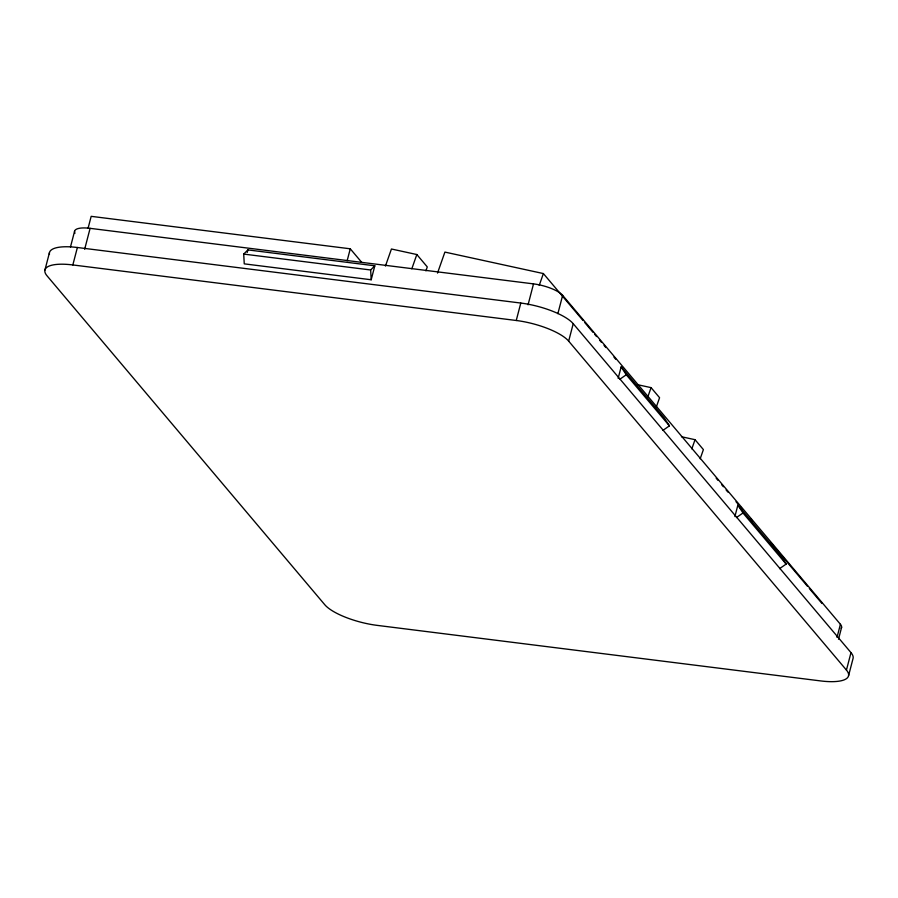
<?xml version="1.0" encoding="UTF-8"?>
<svg xmlns="http://www.w3.org/2000/svg" width="898" height="898" viewBox="0 0 898 898"><rect width="100%" height="100%" fill="white"/><g stroke="black" fill="none" stroke-linecap="round" stroke-linejoin="round"><path stroke-width="1.35" d="M44.9 270.141L49.446 252.697M70.493 246.916L74.59 231.224M850.99 652.633L846.444 670.076A42.565 12.942 14.6 0 1 820.615 680.92L377.205 625.378A42.565 12.942 14.6 0 1 324.784 604.724L47.01 275.787A42.565 12.942 14.6 0 1 72.839 264.944L77.385 247.5L520.795 303.053A42.565 12.942 14.6 0 1 573.216 323.695L850.99 652.633A42.565 12.942 14.6 0 1 853.1 658.29L848.554 675.734M88.083 228.238L91.181 216.339L350.265 248.802L361.793 262.452M84.659 249.262L90.103 228.339L533.513 283.88A23.651 7.195 14.6 0 1 562.642 295.352L840.416 624.29A23.651 7.195 14.6 0 1 841.202 628.308M247.231 252.439L247.893 249.902L374.825 265.808L371.188 279.761L244.256 263.855L243.706 254.078L247.893 249.902M347.167 260.689L350.265 248.802M72.839 264.944L516.249 320.485L520.795 303.053M528.069 304.815L533.513 283.88M557.871 313.671L562.642 295.352M846.444 670.076L568.67 341.139L573.216 323.695M618.161 378.327L621.135 366.912L664.284 418.008L669.425 425.854L662.847 430.434M734.89 516.552L737.864 505.136L781.013 556.232L786.143 564.079L779.565 568.659M837.003 637.378L840.416 624.29M838.519 639.208L841.583 627.433M385.433 266.066L391.438 249.004L416.829 254.538L427.28 266.919L425.899 270.859M411.812 268.805L416.829 254.538M437.517 273.093L444.903 252.091L543.38 273.564L583.038 320.541M539.227 285.373L543.38 273.564M647.851 396.793L651.072 387.633L637.49 384.67M656.359 406.861L659.581 397.702L651.072 387.633M691.819 448.854L695.041 439.694L681.459 436.731M700.182 458.766L703.403 449.606L695.041 439.694M371.188 279.761L370.649 269.984L374.825 265.808M619.699 379.338L626.276 374.758L669.425 425.854M736.427 517.562L743.005 512.983L786.143 564.079M243.706 254.078L370.649 269.984M584.845 322.674L592.961 332.282M594.768 334.415L596.564 336.548M599.538 340.073L601.334 342.205M604.04 345.404L605.847 347.537M613.963 357.146L615.759 359.279M716.189 478.207L717.996 480.351M721.599 484.617L723.406 486.75M726.112 489.96L727.908 492.093M736.023 501.701L737.83 503.834M740.536 507.033L742.332 509.177M750.447 518.786L752.255 520.919M770.551 542.583L807.515 586.349M809.311 588.493L821.939 603.434M737.864 505.136L743.005 512.983M621.135 366.912L626.276 374.758M516.249 320.485A42.565 12.942 14.6 0 1 568.67 341.139M49.446 254.437A42.565 12.942 14.6 0 1 77.385 247.5M74.983 233.244A23.651 7.195 14.6 0 1 90.103 228.339"/></g></svg>
